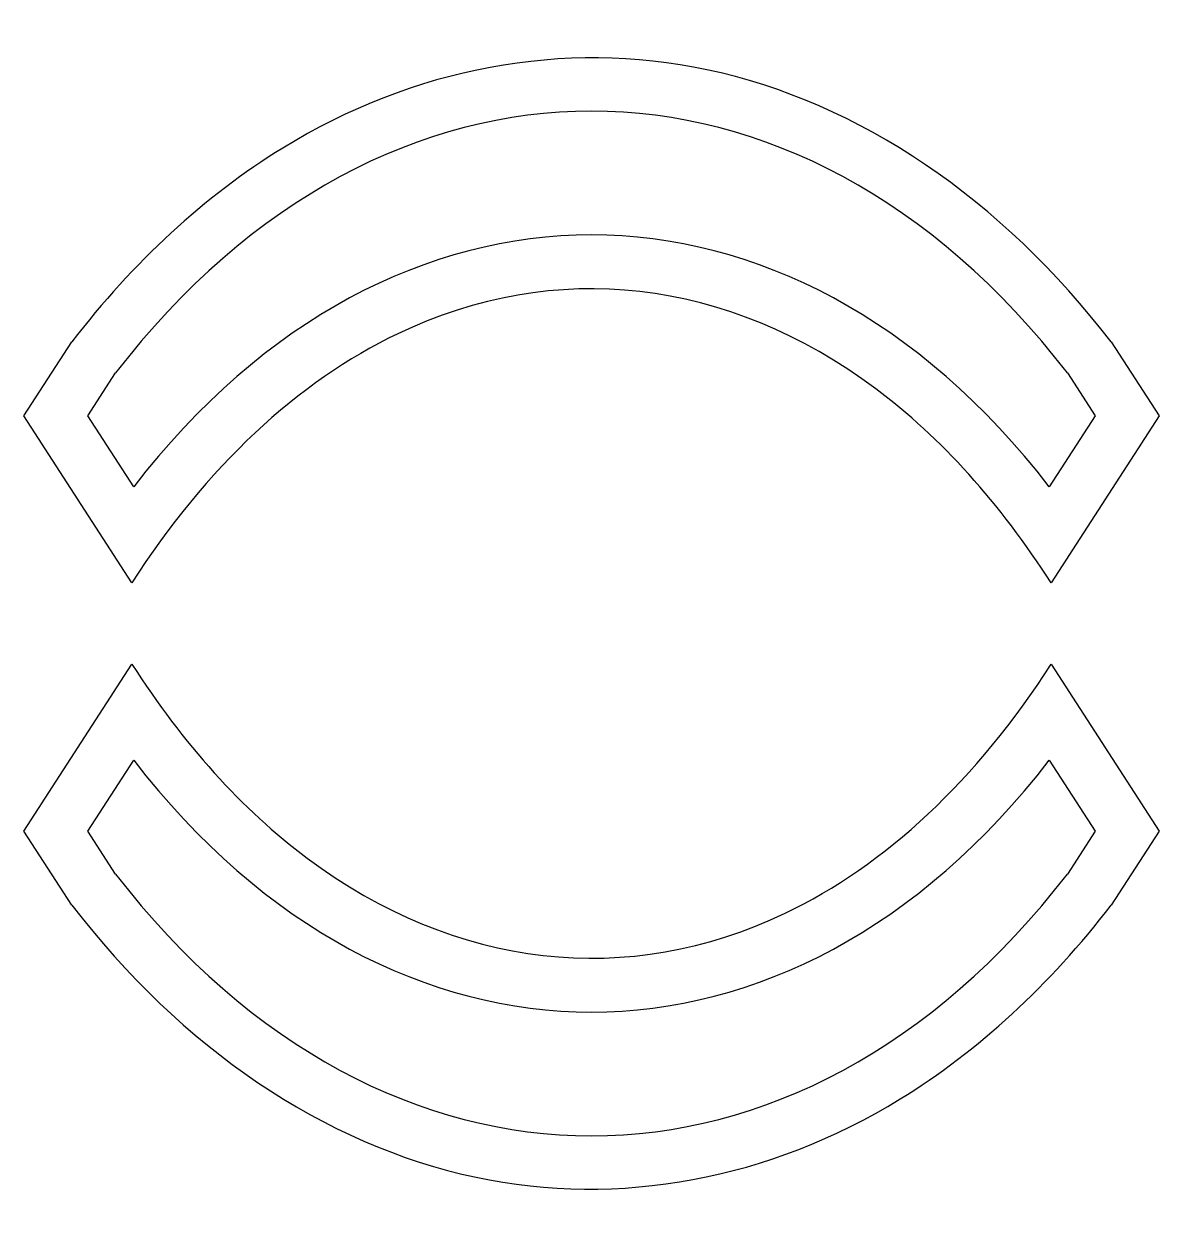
# Model space of a CAD drawing. Header units: millimetres. Extents: x 148.4 to 169.5, y -62.2 to -39.9.
import ezdxf

# ---------------------------------------------------------------- set-up
doc = ezdxf.new("R2010")
doc.units = ezdxf.units.MM
doc.header["$MEASUREMENT"] = 0

msp = doc.modelspace()

# ---------------------------------------------------------------- linework, layer by layer
for p, q in [((148.351, -47.157), (149.244, -45.779)), ((168.628, -45.779), (169.52, -47.157)), ((149.543, -47.157), (150.061, -46.357)), ((167.811, -46.357), (168.329, -47.157)), ((150.366, -50.268), (148.351, -47.157)), ((150.399, -48.479), (149.543, -47.157)), ((168.329, -47.157), (167.473, -48.479)), ((169.52, -47.157), (167.506, -50.268)), ((148.351, -54.9), (150.366, -51.789)), ((167.506, -51.789), (169.52, -54.9)), ((149.543, -54.9), (150.399, -53.579)), ((167.473, -53.579), (168.329, -54.9)), ((149.244, -56.278), (148.351, -54.9)), ((150.061, -55.7), (149.543, -54.9)), ((168.329, -54.9), (167.811, -55.7)), ((169.52, -54.9), (168.628, -56.278))]:
    msp.add_line(p, q)
for centre, major_axis in [((158.936, -60.061), (0, 18.583)), ((158.936, -61.661), (0, 17.876)), ((158.936, -40.396), (0, -17.876)), ((158.936, -41.996), (0, -18.583))]:
    msp.add_ellipse(centre, major_axis=major_axis, ratio=0.707107, start_param=5.541675, end_param=7.024696)
for points, knots in [([(168.628, -45.779), (166.591, -43.13), (163.937, -41.308), (161.089, -40.705), (158.418, -40.139), (155.614, -40.668), (153.177, -42.165), (151.719, -43.061), (150.387, -44.292), (149.244, -45.779)], [-0.744007, -0.744007, -0.744007, -0.744007, -0.148628, -0.148628, -0.148628, 0.409774, 0.409774, 0.409774, 0.744007, 0.744007, 0.744007, 0.744007]), ([(167.506, -50.268), (166.562, -48.795), (165.45, -47.558), (164.238, -46.654), (161.467, -44.585), (158.248, -44.23), (155.322, -45.627), (153.467, -46.514), (151.732, -48.126), (150.366, -50.268)], [-0.840242, -0.840242, -0.840242, -0.840242, -0.485698, -0.485698, -0.485698, 0.325692, 0.325692, 0.325692, 0.840242, 0.840242, 0.840242, 0.840242]), ([(150.366, -51.789), (151.31, -53.263), (152.422, -54.499), (153.633, -55.404), (156.405, -57.473), (159.623, -57.828), (162.549, -56.43), (164.405, -55.544), (166.14, -53.931), (167.506, -51.789)], [-0.840242, -0.840242, -0.840242, -0.840242, -0.485698, -0.485698, -0.485698, 0.325692, 0.325692, 0.325692, 0.840242, 0.840242, 0.840242, 0.840242]), ([(149.244, -56.278), (151.28, -58.928), (153.935, -60.75), (156.783, -61.353), (159.454, -61.918), (162.257, -61.39), (164.694, -59.893), (166.153, -58.997), (167.485, -57.766), (168.628, -56.278)], [-0.744007, -0.744007, -0.744007, -0.744007, -0.148628, -0.148628, -0.148628, 0.409774, 0.409774, 0.409774, 0.744007, 0.744007, 0.744007, 0.744007])]:
    msp.add_open_spline(points, degree=3, knots=knots)

doc.saveas('drawing.dxf')
